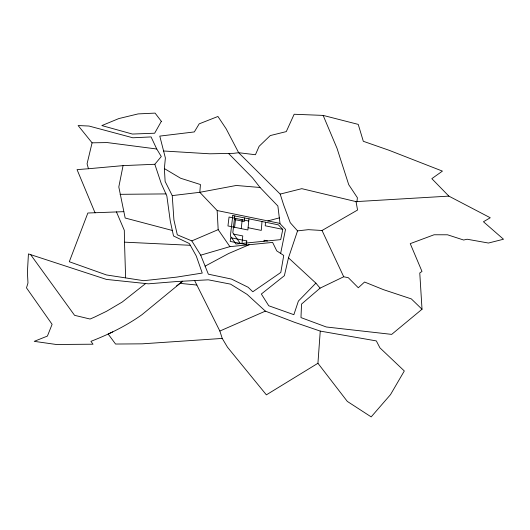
<?xml version="1.0" encoding="UTF-8"?>
<svg xmlns="http://www.w3.org/2000/svg" width="530" height="530" viewBox="0 0 530 530"><rect width="100%" height="100%" fill="white"/><g stroke="black" fill="none" stroke-linecap="round" stroke-linejoin="round"><path stroke-width="0.79" d="M320.252 331.098L376.34 340.916L379.93 347.846L404.31 370.96L390.504 394.625L371.185 416.891L347.316 401.409L317.934 363.275L320.252 331.098L294.654 322.339L265.378 311.13L247.099 294.382L230.577 284.14L208.316 279.82L176.921 281.516L148.367 283.822L106.424 279.416L28.434 253.916L27.408 272.228L27.977 282.974L26.5 287.883L52.106 324.34L47.402 336.08L34.225 341.346L56.26 344.487L93.015 344.208L90.941 341.333C108.875 334.364 126.312 325.844 142.02 314.648L182.711 281.211L176.649 285.875M264.019 241.263L264.099 240.236L267.498 240.925M265.51 222.222L265.232 225.787L282.682 229.344M262.005 221.507L261.277 230.398L248.093 227.721M200.711 255.175L229.907 246.642L272.619 242.409L276.773 250.895L283.735 255.427L280.801 272.46L252.79 291.778L248.146 287.273L231.497 279.072L208.35 274.176L200.711 255.175L191.814 240.898L177.305 234.83L173.913 219.884L172.243 195.603L165.128 181.445L164.373 168.58L165.38 157.973L159.788 136.104L194.325 131.93L199.194 123.848L217.936 116.474L226.191 128.87L238.666 152.72L280.191 194.093L283.656 204.951L290.255 222.699L297.555 230.868L308.361 229.662L322.035 230.49L357.558 210.039L356.034 201.619L448.857 196.12L490.257 217.757L483.446 221.752L503.5 239.235L488.441 243.038L467.115 239.229L463.657 240.03L447.505 234.79L434.083 234.77L410.246 243.641L421.999 271.446L419.773 272.97L422.019 309.242L391.683 334.384L326.275 326.977L300.974 317.596L301.543 304.074L320.094 288.141L343.712 276.759L348.329 277.72L358.3 287.757L364.567 282.026L383.508 289.671L411.326 298.894L422.019 309.242M248.968 218.837L247.868 229.98L227.953 225.946L229.046 217.028L248.749 221.05M241.998 243.422L242.773 235.936L233.75 234.114M244.635 217.956L244.27 221.513L234.359 219.499M241.243 228.635L242.19 219.711M234.605 227.29L235.625 218.373M234.77 215.942L232.822 232.789L240.388 243.581M156.748 149.003L107.265 142.577L92.081 142.822L78.129 125.544L89.007 126.041L132.831 137.78L151.076 136.925L156.748 149.003L161.286 156.542L154.826 164.274L123.066 165.625L118.806 186.951L125.166 218.015L172.316 230.464M280.648 253.413L285.518 229.424L279.661 223.329M288.479 257.832L284.385 275.68L261.35 294.024L268.75 305.764L293.865 314.681L298.377 301.113L315.88 283.139L288.479 257.832L297.555 230.868M92.081 142.822L87.066 163.816L88.464 168.739L123.066 165.625M145.631 283.537L122.245 302.02L106.51 311.309L94.419 317.165L90.054 319.034L74.571 315.323L30.634 254.632M317.934 363.275L266.371 394.85L227.489 347.223L222.236 338.431L219.851 331.045L194.643 280.582M205.117 266.146L228.582 253.545L249.126 244.741M112.771 331.873L108.173 334.046L115.553 344.036L142.139 343.837L222.236 338.431M219.851 331.045L265.378 311.13M191.814 240.898L218.174 229.642L217.154 210.542L199.803 192.31L200.453 184.546L180.597 178.232L164.373 168.58M267.855 220.911L279.33 217.89M280.191 194.093L301.795 188.667L356.935 201.831L357.399 197.736L348.72 184.645L337.014 148.294L323.148 115.407L294.157 114.255L286.286 131.599L270.24 135.574L259.137 146.28L255.433 154.727L238.666 152.72L233.611 153.336L209.834 153.799L163.591 150.997M172.243 195.603L199.803 192.31L236.241 185.473L260.058 187.487L277.872 206.018L280.006 223.402L217.154 210.542M123.801 211.662L87.854 213.014L69.297 261.734L106.464 274.951L143.69 280.695L176.616 277.124L202.248 273.076L196.266 255.99L189.356 243.561L173.522 235.976L170.282 221.116L166.844 195.954L161.206 183.42L154.826 164.274M88.464 168.739L77.049 169.627L95.062 212.835M120.085 194.325L166.069 193.907M116.421 211.848L124.311 230.318L124.504 242.164L190.283 245.291M179.882 283.351L196.869 285.041M323.148 115.407L358.234 124.391L363.315 141.291L389.033 150.268L442.424 171.11L431.831 178.663L448.857 196.12M228.576 153.475L252.578 177.928L260.058 187.487M315.88 283.139L320.094 288.141M218.174 229.642L229.907 246.642M322.035 230.49L343.712 276.759M124.504 242.164L125.63 277.799M246.794 240.951L246.43 244.668L230.225 241.422L230.663 237.705L246.794 240.951M232.796 215.538L230.371 236.042L235.936 244.019L280.695 239.633L282.788 229.457L278.369 224.846L232.796 215.538M161.352 121.317L154.654 133.215L132.401 134.05L101.859 125.577L118.806 118.574L138.125 113.904L155.078 113.109L161.352 121.317"/></g></svg>
